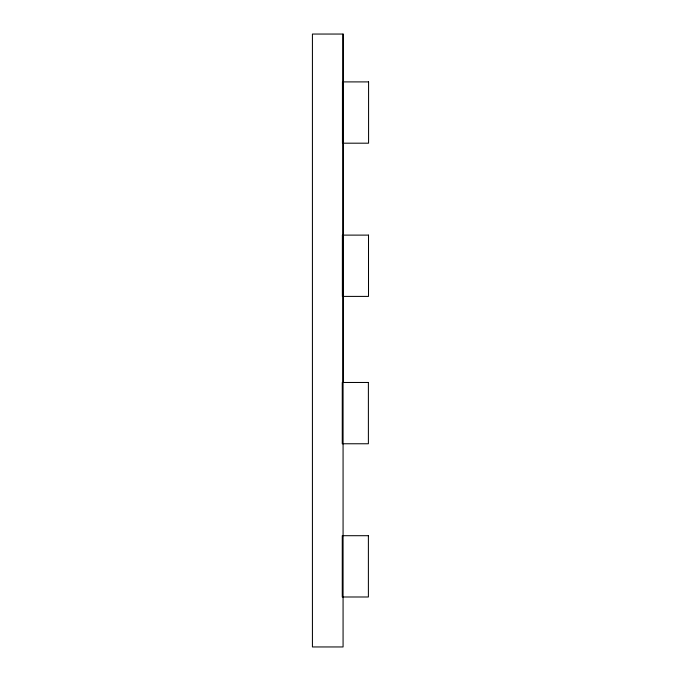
<?xml version="1.0" encoding="UTF-8"?>
<svg xmlns="http://www.w3.org/2000/svg" width="681" height="681" viewBox="0 0 681 681"><rect width="100%" height="100%" fill="white"/><g stroke="black" fill="none" stroke-linecap="round" stroke-linejoin="round"><path stroke-width="1.02" d="M343.071 382.475L343.071 34.05L312.426 34.05L312.426 646.95L343.071 646.95L343.071 34.05M368.574 81.899L342.449 81.899L342.449 143.189L368.574 143.189L368.574 81.899M368.506 235.115L342.381 235.115L342.381 296.405L368.506 296.405L368.506 235.115M368.387 382.475L342.262 382.475L342.262 443.765L368.387 443.765L368.387 382.475M368.387 535.7L342.262 535.7L342.262 596.99L368.387 596.99L368.387 535.7"/></g></svg>
